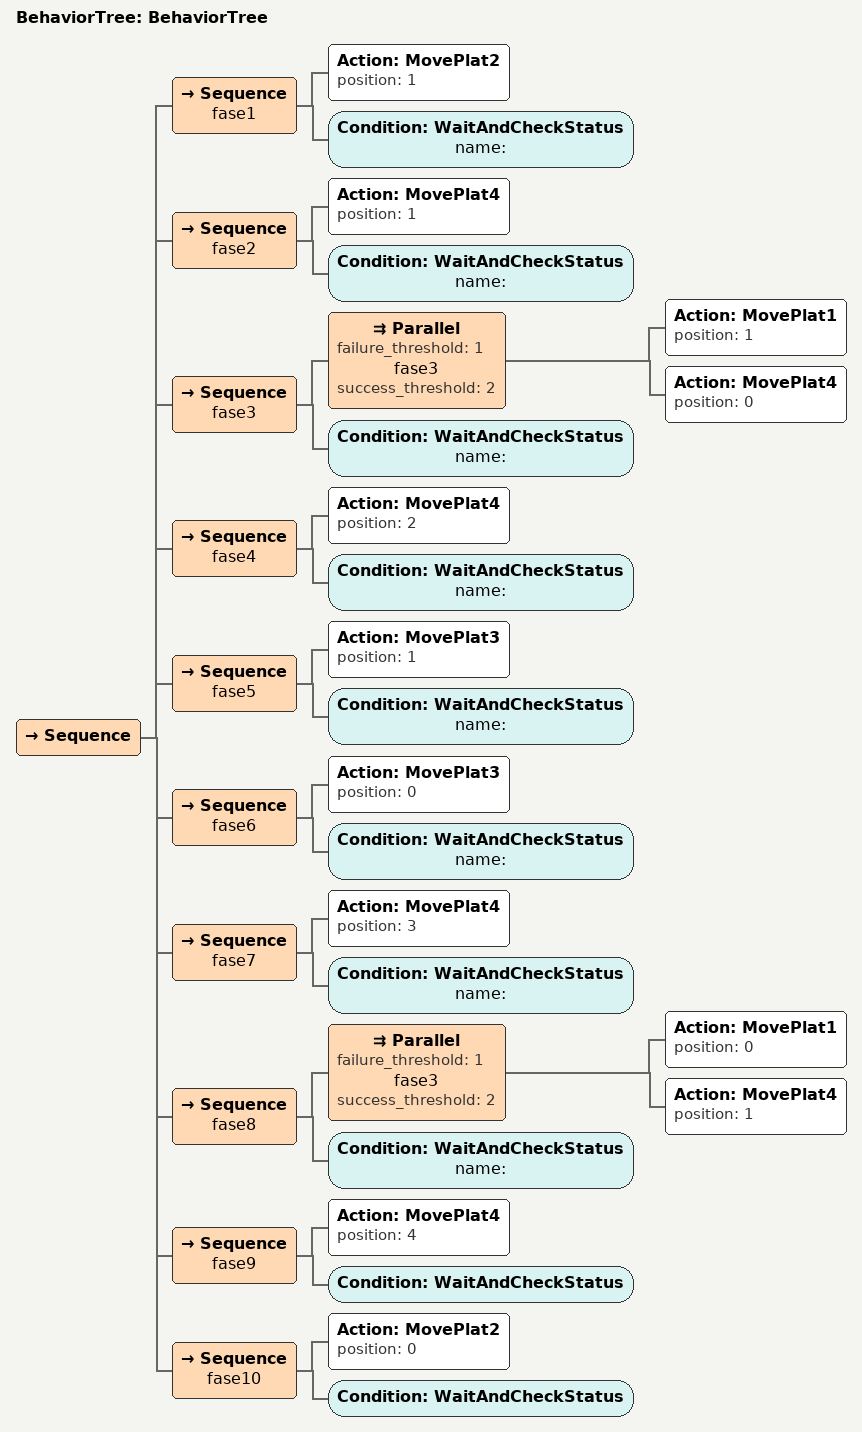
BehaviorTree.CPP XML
<?xml version="1.0"?>
<root main_tree_to_execute="BehaviorTree">
    <BehaviorTree ID="BehaviorTree">
        <Sequence>
            <Sequence name="fase1">
                <Action ID="MovePlat2" position="1"/>
                <Condition ID="WaitAndCheckStatus" name=""/>
            </Sequence>
            <Sequence name="fase2">
                <Action ID="MovePlat4" position="1"/>
                <Condition ID="WaitAndCheckStatus" name=""/>
            </Sequence>
            <Sequence name="fase3">
                <Parallel failure_threshold="1" name="fase3" success_threshold="2">
                    <Action ID="MovePlat1" position="1"/>
                    <Action ID="MovePlat4" position="0"/>
                </Parallel>
                <Condition ID="WaitAndCheckStatus" name=""/>
            </Sequence>
            <Sequence name="fase4">
                <Action ID="MovePlat4" position="2"/>
                <Condition ID="WaitAndCheckStatus" name=""/>
            </Sequence>
            <Sequence name="fase5">
                <Action ID="MovePlat3" position="1"/>
                <Condition ID="WaitAndCheckStatus" name=""/>
            </Sequence>
            <Sequence name="fase6">
                <Action ID="MovePlat3" position="0"/>
                <Condition ID="WaitAndCheckStatus" name=""/>
            </Sequence>
            <Sequence name="fase7">
                <Action ID="MovePlat4" position="3"/>
                <Condition ID="WaitAndCheckStatus" name=""/>
            </Sequence>
            <Sequence name="fase8">
                <Parallel failure_threshold="1" name="fase3" success_threshold="2">
                    <Action ID="MovePlat1" position="0"/>
                    <Action ID="MovePlat4" position="1"/>
                </Parallel>
                <Condition ID="WaitAndCheckStatus" name=""/>
            </Sequence>
            <Sequence name="fase9">
                <Action ID="MovePlat4" position="4"/>
                <Condition ID="WaitAndCheckStatus"/>
            </Sequence>
            <Sequence name="fase10">
                <Action ID="MovePlat2" position="0"/>
                <Condition ID="WaitAndCheckStatus"/>
            </Sequence>
        </Sequence>
    </BehaviorTree>
</root>
